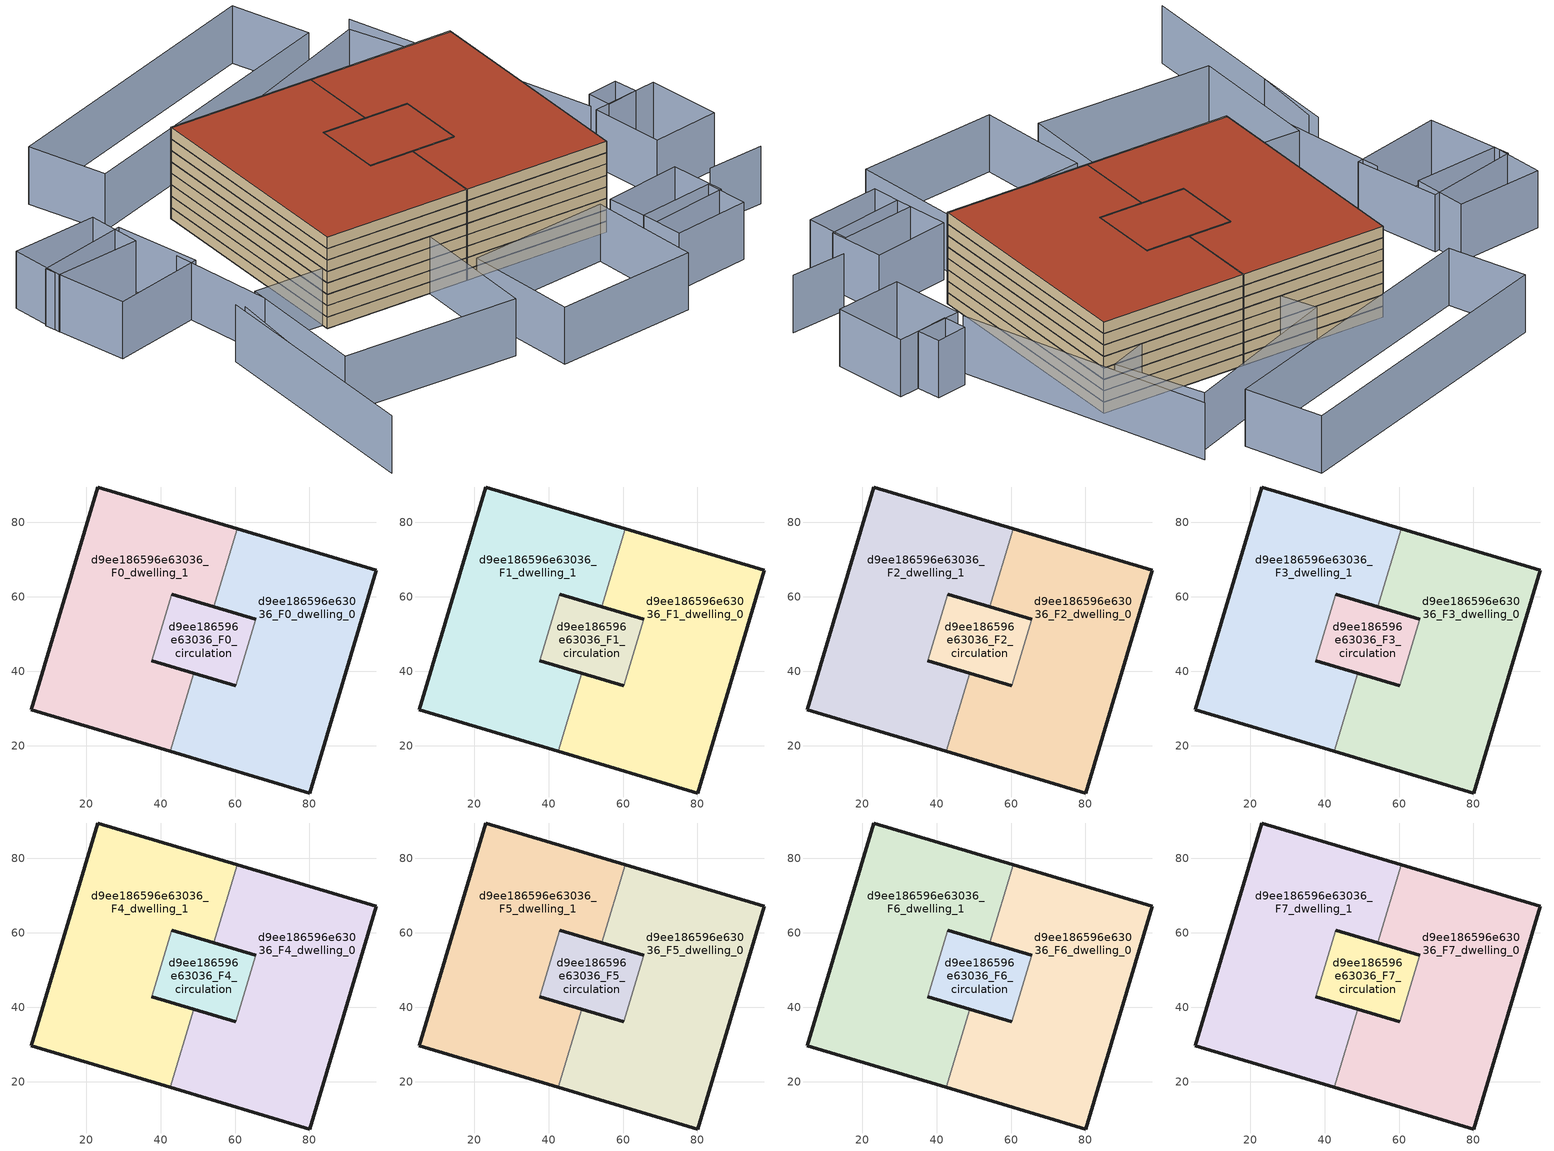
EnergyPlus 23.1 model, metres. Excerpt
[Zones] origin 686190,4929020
d9ee186596e63036_F0_dwelling_0
 floor ground (EU_floor_Construction): 80.04,7.3 97.93,67.14 60.54,78.32 54.28,57.38 65.5,54.02 60.13,36.07 48.91,39.43 42.65,18.48 z0
 wall outside (EU_wall_Construction): 48.91,39.43 60.13,36.07 / 65.5,54.02 54.28,57.38 / 60.54,78.32 97.93,67.14 80.04,7.3 42.65,18.48 z0:3
 wall to d9ee186596e63036_F0_dwelling_1 (EU_wall_Construction): 42.65,18.48 48.91,39.43 / 54.28,57.38 60.54,78.32 z0:3
 wall to d9ee186596e63036_F0_circulation (EU_wall_Construction): 60.13,36.07 65.5,54.02 z0:3
d9ee186596e63036_F0_dwelling_1
 floor ground (EU_floor_Construction): 42.65,18.48 48.91,39.43 37.69,42.78 43.06,60.73 54.28,57.38 60.54,78.32 23.15,89.5 5.26,29.66 z0
 wall outside (EU_wall_Construction): 54.28,57.38 43.06,60.73 / 37.69,42.78 48.91,39.43 / 42.65,18.48 5.26,29.66 23.15,89.5 60.54,78.32 z0:3
 wall to d9ee186596e63036_F0_circulation (EU_wall_Construction): 43.06,60.73 37.69,42.78 z0:3
d9ee186596e63036_F0_circulation
 floor ground (EU_floor_Construction): 60.13,36.07 65.5,54.02 43.06,60.73 37.69,42.78 z0
 wall outside (EU_wall_Construction): 60.13,36.07 37.69,42.78 / 43.06,60.73 65.5,54.02 z0:3
d9ee186596e63036_F1_dwelling_0
 floor to d9ee186596e63036_F0_dwelling_0 (EU_floor_Construction): 80.04,7.3 97.93,67.14 60.54,78.32 54.28,57.38 65.5,54.02 60.13,36.07 48.91,39.43 42.65,18.48 z3
 wall outside (EU_wall_Construction): 48.91,39.43 60.13,36.07 / 65.5,54.02 54.28,57.38 / 60.54,78.32 97.93,67.14 80.04,7.3 42.65,18.48 z3:6
 wall to d9ee186596e63036_F1_dwelling_1 (EU_wall_Construction): 42.65,18.48 48.91,39.43 / 54.28,57.38 60.54,78.32 z3:6
 wall to d9ee186596e63036_F1_circulation (EU_wall_Construction): 60.13,36.07 65.5,54.02 z3:6
d9ee186596e63036_F1_dwelling_1
 floor to d9ee186596e63036_F0_dwelling_1 (EU_floor_Construction): 42.65,18.48 48.91,39.43 37.69,42.78 43.06,60.73 54.28,57.38 60.54,78.32 23.15,89.5 5.26,29.66 z3
 wall outside (EU_wall_Construction): 54.28,57.38 43.06,60.73 / 37.69,42.78 48.91,39.43 / 42.65,18.48 5.26,29.66 23.15,89.5 60.54,78.32 z3:6
 wall to d9ee186596e63036_F1_circulation (EU_wall_Construction): 43.06,60.73 37.69,42.78 z3:6
d9ee186596e63036_F1_circulation
 floor to d9ee186596e63036_F0_circulation (EU_floor_Construction): 60.13,36.07 65.5,54.02 43.06,60.73 37.69,42.78 z3
 wall outside (EU_wall_Construction): 60.13,36.07 37.69,42.78 / 43.06,60.73 65.5,54.02 z3:6
d9ee186596e63036_F2_dwelling_0
 floor to d9ee186596e63036_F1_dwelling_0 (EU_floor_Construction): 80.04,7.3 97.93,67.14 60.54,78.32 54.28,57.38 65.5,54.02 60.13,36.07 48.91,39.43 42.65,18.48 z6
 wall outside (EU_wall_Construction): 48.91,39.43 60.13,36.07 / 65.5,54.02 54.28,57.38 / 60.54,78.32 97.93,67.14 80.04,7.3 42.65,18.48 z6:9
 wall to d9ee186596e63036_F2_dwelling_1 (EU_wall_Construction): 42.65,18.48 48.91,39.43 / 54.28,57.38 60.54,78.32 z6:9
 wall to d9ee186596e63036_F2_circulation (EU_wall_Construction): 60.13,36.07 65.5,54.02 z6:9
d9ee186596e63036_F2_dwelling_1
 floor to d9ee186596e63036_F1_dwelling_1 (EU_floor_Construction): 42.65,18.48 48.91,39.43 37.69,42.78 43.06,60.73 54.28,57.38 60.54,78.32 23.15,89.5 5.26,29.66 z6
 wall outside (EU_wall_Construction): 54.28,57.38 43.06,60.73 / 37.69,42.78 48.91,39.43 / 42.65,18.48 5.26,29.66 23.15,89.5 60.54,78.32 z6:9
 wall to d9ee186596e63036_F2_circulation (EU_wall_Construction): 43.06,60.73 37.69,42.78 z6:9
d9ee186596e63036_F2_circulation
 floor to d9ee186596e63036_F1_circulation (EU_floor_Construction): 60.13,36.07 65.5,54.02 43.06,60.73 37.69,42.78 z6
 wall outside (EU_wall_Construction): 60.13,36.07 37.69,42.78 / 43.06,60.73 65.5,54.02 z6:9
d9ee186596e63036_F3_dwelling_0
 floor to d9ee186596e63036_F2_dwelling_0 (EU_floor_Construction): 80.04,7.3 97.93,67.14 60.54,78.32 54.28,57.38 65.5,54.02 60.13,36.07 48.91,39.43 42.65,18.48 z9
 wall outside (EU_wall_Construction): 48.91,39.43 60.13,36.07 / 65.5,54.02 54.28,57.38 / 60.54,78.32 97.93,67.14 80.04,7.3 42.65,18.48 z9:12
 wall to d9ee186596e63036_F3_dwelling_1 (EU_wall_Construction): 42.65,18.48 48.91,39.43 / 54.28,57.38 60.54,78.32 z9:12
 wall to d9ee186596e63036_F3_circulation (EU_wall_Construction): 60.13,36.07 65.5,54.02 z9:12
d9ee186596e63036_F3_dwelling_1
 floor to d9ee186596e63036_F2_dwelling_1 (EU_floor_Construction): 42.65,18.48 48.91,39.43 37.69,42.78 43.06,60.73 54.28,57.38 60.54,78.32 23.15,89.5 5.26,29.66 z9
 wall outside (EU_wall_Construction): 54.28,57.38 43.06,60.73 / 37.69,42.78 48.91,39.43 / 42.65,18.48 5.26,29.66 23.15,89.5 60.54,78.32 z9:12
 wall to d9ee186596e63036_F3_circulation (EU_wall_Construction): 43.06,60.73 37.69,42.78 z9:12
d9ee186596e63036_F3_circulation
 floor to d9ee186596e63036_F2_circulation (EU_floor_Construction): 60.13,36.07 65.5,54.02 43.06,60.73 37.69,42.78 z9
 wall outside (EU_wall_Construction): 60.13,36.07 37.69,42.78 / 43.06,60.73 65.5,54.02 z9:12
d9ee186596e63036_F4_dwelling_0
 floor to d9ee186596e63036_F3_dwelling_0 (EU_floor_Construction): 80.04,7.3 97.93,67.14 60.54,78.32 54.28,57.38 65.5,54.02 60.13,36.07 48.91,39.43 42.65,18.48 z12
 wall outside (EU_wall_Construction): 48.91,39.43 60.13,36.07 / 65.5,54.02 54.28,57.38 / 60.54,78.32 97.93,67.14 80.04,7.3 42.65,18.48 z12:15
 wall to d9ee186596e63036_F4_dwelling_1 (EU_wall_Construction): 42.65,18.48 48.91,39.43 / 54.28,57.38 60.54,78.32 z12:15
 wall to d9ee186596e63036_F4_circulation (EU_wall_Construction): 60.13,36.07 65.5,54.02 z12:15
d9ee186596e63036_F4_dwelling_1
 floor to d9ee186596e63036_F3_dwelling_1 (EU_floor_Construction): 42.65,18.48 48.91,39.43 37.69,42.78 43.06,60.73 54.28,57.38 60.54,78.32 23.15,89.5 5.26,29.66 z12
 wall outside (EU_wall_Construction): 54.28,57.38 43.06,60.73 / 37.69,42.78 48.91,39.43 / 42.65,18.48 5.26,29.66 23.15,89.5 60.54,78.32 z12:15
 wall to d9ee186596e63036_F4_circulation (EU_wall_Construction): 43.06,60.73 37.69,42.78 z12:15
d9ee186596e63036_F4_circulation
 floor to d9ee186596e63036_F3_circulation (EU_floor_Construction): 60.13,36.07 65.5,54.02 43.06,60.73 37.69,42.78 z12
 wall outside (EU_wall_Construction): 60.13,36.07 37.69,42.78 / 43.06,60.73 65.5,54.02 z12:15
d9ee186596e63036_F5_dwelling_0
 floor to d9ee186596e63036_F4_dwelling_0 (EU_floor_Construction): 80.04,7.3 97.93,67.14 60.54,78.32 54.28,57.38 65.5,54.02 60.13,36.07 48.91,39.43 42.65,18.48 z15
 wall outside (EU_wall_Construction): 48.91,39.43 60.13,36.07 / 65.5,54.02 54.28,57.38 / 60.54,78.32 97.93,67.14 80.04,7.3 42.65,18.48 z15:18
 wall to d9ee186596e63036_F5_dwelling_1 (EU_wall_Construction): 42.65,18.48 48.91,39.43 / 54.28,57.38 60.54,78.32 z15:18
 wall to d9ee186596e63036_F5_circulation (EU_wall_Construction): 60.13,36.07 65.5,54.02 z15:18
d9ee186596e63036_F5_dwelling_1
 floor to d9ee186596e63036_F4_dwelling_1 (EU_floor_Construction): 42.65,18.48 48.91,39.43 37.69,42.78 43.06,60.73 54.28,57.38 60.54,78.32 23.15,89.5 5.26,29.66 z15
 wall outside (EU_wall_Construction): 54.28,57.38 43.06,60.73 / 37.69,42.78 48.91,39.43 / 42.65,18.48 5.26,29.66 23.15,89.5 60.54,78.32 z15:18
 wall to d9ee186596e63036_F5_circulation (EU_wall_Construction): 43.06,60.73 37.69,42.78 z15:18
d9ee186596e63036_F5_circulation
 floor to d9ee186596e63036_F4_circulation (EU_floor_Construction): 60.13,36.07 65.5,54.02 43.06,60.73 37.69,42.78 z15
 wall outside (EU_wall_Construction): 60.13,36.07 37.69,42.78 / 43.06,60.73 65.5,54.02 z15:18
d9ee186596e63036_F6_dwelling_0
 floor to d9ee186596e63036_F5_dwelling_0 (EU_floor_Construction): 80.04,7.3 97.93,67.14 60.54,78.32 54.28,57.38 65.5,54.02 60.13,36.07 48.91,39.43 42.65,18.48 z18
 wall outside (EU_wall_Construction): 48.91,39.43 60.13,36.07 / 65.5,54.02 54.28,57.38 / 60.54,78.32 97.93,67.14 80.04,7.3 42.65,18.48 z18:21
 wall to d9ee186596e63036_F6_dwelling_1 (EU_wall_Construction): 42.65,18.48 48.91,39.43 / 54.28,57.38 60.54,78.32 z18:21
 wall to d9ee186596e63036_F6_circulation (EU_wall_Construction): 60.13,36.07 65.5,54.02 z18:21
d9ee186596e63036_F6_dwelling_1
 floor to d9ee186596e63036_F5_dwelling_1 (EU_floor_Construction): 42.65,18.48 48.91,39.43 37.69,42.78 43.06,60.73 54.28,57.38 60.54,78.32 23.15,89.5 5.26,29.66 z18
 wall outside (EU_wall_Construction): 54.28,57.38 43.06,60.73 / 37.69,42.78 48.91,39.43 / 42.65,18.48 5.26,29.66 23.15,89.5 60.54,78.32 z18:21
 wall to d9ee186596e63036_F6_circulation (EU_wall_Construction): 43.06,60.73 37.69,42.78 z18:21
d9ee186596e63036_F6_circulation
 floor to d9ee186596e63036_F5_circulation (EU_floor_Construction): 60.13,36.07 65.5,54.02 43.06,60.73 37.69,42.78 z18
 wall outside (EU_wall_Construction): 60.13,36.07 37.69,42.78 / 43.06,60.73 65.5,54.02 z18:21
d9ee186596e63036_F7_dwelling_0
 floor to d9ee186596e63036_F6_dwelling_0 (EU_floor_Construction): 80.04,7.3 97.93,67.14 60.54,78.32 54.28,57.38 65.5,54.02 60.13,36.07 48.91,39.43 42.65,18.48 z21
 wall outside (EU_wall_Construction): 48.91,39.43 60.13,36.07 / 65.5,54.02 54.28,57.38 / 60.54,78.32 97.93,67.14 80.04,7.3 42.65,18.48 z21:24
 wall to d9ee186596e63036_F7_dwelling_1 (EU_wall_Construction): 42.65,18.48 48.91,39.43 / 54.28,57.38 60.54,78.32 z21:24
 wall to d9ee186596e63036_F7_circulation (EU_wall_Construction): 60.13,36.07 65.5,54.02 z21:24
 roof outside (EU_roof_Construction): 97.93,67.14 80.04,7.3 42.65,18.48 48.91,39.43 60.13,36.07 65.5,54.02 54.28,57.38 60.54,78.32 z24
d9ee186596e63036_F7_dwelling_1
 floor to d9ee186596e63036_F6_dwelling_1 (EU_floor_Construction): 42.65,18.48 48.91,39.43 37.69,42.78 43.06,60.73 54.28,57.38 60.54,78.32 23.15,89.5 5.26,29.66 z21
 wall outside (EU_wall_Construction): 54.28,57.38 43.06,60.73 / 37.69,42.78 48.91,39.43 / 42.65,18.48 5.26,29.66 23.15,89.5 60.54,78.32 z21:24
 wall to d9ee186596e63036_F7_circulation (EU_wall_Construction): 43.06,60.73 37.69,42.78 z21:24
 roof outside (EU_roof_Construction): 60.54,78.32 54.28,57.38 43.06,60.73 37.69,42.78 48.91,39.43 42.65,18.48 5.26,29.66 23.15,89.5 z24
d9ee186596e63036_F7_circulation
 floor to d9ee186596e63036_F6_circulation (EU_floor_Construction): 60.13,36.07 65.5,54.02 43.06,60.73 37.69,42.78 z21
 wall outside (EU_wall_Construction): 60.13,36.07 37.69,42.78 / 43.06,60.73 65.5,54.02 z21:24
 roof outside (EU_roof_Construction): 65.5,54.02 60.13,36.07 37.69,42.78 43.06,60.73 z24
shading: 97.35,-9.2 112.43,-11.92 / -19.13,34.2 -26.08,15.81 / -10.32,61.28 -13.26,33.27 / -19.75,36.46 -38.1,-23.45 / 102.91,30.17 100.26,98.46 / 70.73,-10.78 91.17,-13.41 / 91.17,-13.41 89.69,-24.93 / 89.69,-24.93 69.25,-22.31 / 69.25,-22.31 70.73,-10.78 / 63.48,-29.57 26.11,-23.07 / 26.11,-23.07 31.29,6.7 / 31.29,6.7 68.66,0.2 / 68.66,0.2 63.48,-29.57 / 71.87,-0.08 92.85,-2.29 / 92.85,-2.29 91.29,-17.11 / 91.29,-17.11 70.31,-14.91 / 70.31,-14.91 71.87,-0.08 / 22.24,-11.95 -22.9,2.07 / -22.9,2.07 -12.04,37.04 / -12.04,37.04 33.11,23.02 / 33.11,23.02 22.24,-11.95 / -34.62,57.71 -33.53,81.04 / -33.53,81.04 -8.08,79.86 / -8.08,79.86 -9.17,56.53 / -9.17,56.53 -34.62,57.71 / 118.09,6.08 99.95,8.38 / 99.95,8.38 102.46,28.17 / 102.46,28.17 120.6,25.87 / 120.6,25.87 118.09,6.08 / 114.97,26.58 106.34,27.45 / 106.34,27.45 106.98,33.84 / 106.98,33.84 115.61,32.97 / 115.61,32.97 114.97,26.58 / 49.71,91.06 96.68,95.66 / 96.68,95.66 99.07,71.27 / 99.07,71.27 52.1,66.67 / 52.1,66.67 49.71,91.06 / 8.32,119.11 88.55,123.27 / 88.55,123.27 89.66,101.93 / 89.66,101.93 9.42,97.77 / 9.42,97.77 8.32,119.11 / -8.25,87.33 -10.73,72.85 / -10.73,72.85 -33.91,76.82 / -33.91,76.82 -31.43,91.3 / -31.43,91.3 -8.25,87.33 z0:15
[Building]
EU S2 Campaign: North Axis=0; Terrain=City; Solar Distribution=FullExterior
[Site:Location]
Bologna: Latitude=44.5; Longitude=11.25; Time Zone=1; Elevation=37
[SizingPeriod:WeatherFileDays]
AnnualSizingPeriod: Begin Month=1; Begin Day of Month=1; End Month=12; End Day of Month=31; Day of Week for Start Day=Monday; Use Weather File Daylight Saving Period=No; Use Weather File Rain and Snow Indicators=No
[MATERIAL]
EU_InternalMass_Material: Roughness=MediumRough; Thickness=0.1; Conductivity=1; Density=1800; Specific Heat=900; Thermal Absorptance=0.9; Solar Absorptance=0.7; Visible Absorptance=0.7
[MATERIAL:NOMASS] Roughness=MediumRough; Thermal Absorptance=0.9; Solar Absorptance=0.7; Visible Absorptance=0.7
Name | Thermal Resistance
EU_wall_NoMass | 0.905828
EU_roof_NoMass | 0.37593
EU_floor_NoMass | 0.67114
[CONSTRUCTION]
EU_wall_Construction: EU_wall_NoMass
EU_roof_Construction: EU_roof_NoMass
EU_floor_Construction: EU_floor_NoMass
EU_InternalMass_Construction: EU_InternalMass_Material
[ZONE] Type=1; Multiplier=1; Ceiling Height=autocalculate; Floor Area=autocalculate; Part of Total Floor Area=Yes
Name | Volume
d9ee186596e63036_F0_dwelling_0; d9ee186596e63036_F1_dwelling_0; d9ee186596e63036_F2_dwelling_0; d9ee186596e63036_F3_dwelling_0; d9ee186596e63036_F4_dwelling_0; d9ee186596e63036_F5_dwelling_0; d9ee186596e63036_F6_dwelling_0; d9ee186596e63036_F7_dwelling_0 | 6653.83
d9ee186596e63036_F0_dwelling_1; d9ee186596e63036_F1_dwelling_1; d9ee186596e63036_F2_dwelling_1; d9ee186596e63036_F3_dwelling_1; d9ee186596e63036_F4_dwelling_1; d9ee186596e63036_F5_dwelling_1; d9ee186596e63036_F6_dwelling_1; d9ee186596e63036_F7_dwelling_1 | 6653.89
d9ee186596e63036_F0_circulation; d9ee186596e63036_F1_circulation; d9ee186596e63036_F2_circulation; d9ee186596e63036_F3_circulation; d9ee186596e63036_F4_circulation; d9ee186596e63036_F5_circulation; d9ee186596e63036_F6_circulation; d9ee186596e63036_F7_circulation | 1316.18
[INTERNALMASS] Construction=EU_InternalMass_Construction; Surface Area=2217.96
Name | Zone or ZoneList
d9ee186596e63036_F0_dwelling_0_EU_InternalMass | d9ee186596e63036_F0_dwelling_0
d9ee186596e63036_F0_dwelling_1_EU_InternalMass | d9ee186596e63036_F0_dwelling_1
d9ee186596e63036_F1_dwelling_0_EU_InternalMass | d9ee186596e63036_F1_dwelling_0
d9ee186596e63036_F1_dwelling_1_EU_InternalMass | d9ee186596e63036_F1_dwelling_1
d9ee186596e63036_F2_dwelling_0_EU_InternalMass | d9ee186596e63036_F2_dwelling_0
d9ee186596e63036_F2_dwelling_1_EU_InternalMass | d9ee186596e63036_F2_dwelling_1
d9ee186596e63036_F3_dwelling_0_EU_InternalMass | d9ee186596e63036_F3_dwelling_0
d9ee186596e63036_F3_dwelling_1_EU_InternalMass | d9ee186596e63036_F3_dwelling_1
d9ee186596e63036_F4_dwelling_0_EU_InternalMass | d9ee186596e63036_F4_dwelling_0
d9ee186596e63036_F4_dwelling_1_EU_InternalMass | d9ee186596e63036_F4_dwelling_1
d9ee186596e63036_F5_dwelling_0_EU_InternalMass | d9ee186596e63036_F5_dwelling_0
d9ee186596e63036_F5_dwelling_1_EU_InternalMass | d9ee186596e63036_F5_dwelling_1
d9ee186596e63036_F6_dwelling_0_EU_InternalMass | d9ee186596e63036_F6_dwelling_0
d9ee186596e63036_F6_dwelling_1_EU_InternalMass | d9ee186596e63036_F6_dwelling_1
d9ee186596e63036_F7_dwelling_0_EU_InternalMass | d9ee186596e63036_F7_dwelling_0
d9ee186596e63036_F7_dwelling_1_EU_InternalMass | d9ee186596e63036_F7_dwelling_1
[OTHEREQUIPMENT] Fuel Type=Electricity; Design Level Calculation Method=Watts/Area; Power per Zone Floor Area=1; Fraction Latent=0; Fraction Radiant=0; Fraction Lost=0; Carbon Dioxide Generation Rate=0; EndUse Subcategory=EU_Step8_InternalGains
Name | Zone or ZoneList or Space or SpaceList | Schedule
EU_Step8_InternalGain_d9ee186596e63036_F0_dwelling_0_f000 | d9ee186596e63036_F0_dwelling_0 | EU_Step8_GainSchedule_d9ee186596e63036_F0_dwelling_0_f000
EU_Step8_InternalGain_d9ee186596e63036_F0_dwelling_1_f000 | d9ee186596e63036_F0_dwelling_1 | EU_Step8_GainSchedule_d9ee186596e63036_F0_dwelling_1_f000
EU_Step8_InternalGain_d9ee186596e63036_F1_dwelling_0_f000 | d9ee186596e63036_F1_dwelling_0 | EU_Step8_GainSchedule_d9ee186596e63036_F1_dwelling_0_f000
EU_Step8_InternalGain_d9ee186596e63036_F1_dwelling_1_f000 | d9ee186596e63036_F1_dwelling_1 | EU_Step8_GainSchedule_d9ee186596e63036_F1_dwelling_1_f000
EU_Step8_InternalGain_d9ee186596e63036_F2_dwelling_0_f000 | d9ee186596e63036_F2_dwelling_0 | EU_Step8_GainSchedule_d9ee186596e63036_F2_dwelling_0_f000
EU_Step8_InternalGain_d9ee186596e63036_F2_dwelling_1_f000 | d9ee186596e63036_F2_dwelling_1 | EU_Step8_GainSchedule_d9ee186596e63036_F2_dwelling_1_f000
EU_Step8_InternalGain_d9ee186596e63036_F3_dwelling_0_f000 | d9ee186596e63036_F3_dwelling_0 | EU_Step8_GainSchedule_d9ee186596e63036_F3_dwelling_0_f000
EU_Step8_InternalGain_d9ee186596e63036_F3_dwelling_1_f000 | d9ee186596e63036_F3_dwelling_1 | EU_Step8_GainSchedule_d9ee186596e63036_F3_dwelling_1_f000
EU_Step8_InternalGain_d9ee186596e63036_F4_dwelling_0_f000 | d9ee186596e63036_F4_dwelling_0 | EU_Step8_GainSchedule_d9ee186596e63036_F4_dwelling_0_f000
EU_Step8_InternalGain_d9ee186596e63036_F4_dwelling_1_f000 | d9ee186596e63036_F4_dwelling_1 | EU_Step8_GainSchedule_d9ee186596e63036_F4_dwelling_1_f000
EU_Step8_InternalGain_d9ee186596e63036_F5_dwelling_0_f000 | d9ee186596e63036_F5_dwelling_0 | EU_Step8_GainSchedule_d9ee186596e63036_F5_dwelling_0_f000
EU_Step8_InternalGain_d9ee186596e63036_F5_dwelling_1_f000 | d9ee186596e63036_F5_dwelling_1 | EU_Step8_GainSchedule_d9ee186596e63036_F5_dwelling_1_f000
EU_Step8_InternalGain_d9ee186596e63036_F6_dwelling_0_f000 | d9ee186596e63036_F6_dwelling_0 | EU_Step8_GainSchedule_d9ee186596e63036_F6_dwelling_0_f000
EU_Step8_InternalGain_d9ee186596e63036_F6_dwelling_1_f000 | d9ee186596e63036_F6_dwelling_1 | EU_Step8_GainSchedule_d9ee186596e63036_F6_dwelling_1_f000
EU_Step8_InternalGain_d9ee186596e63036_F7_dwelling_0_f000 | d9ee186596e63036_F7_dwelling_0 | EU_Step8_GainSchedule_d9ee186596e63036_F7_dwelling_0_f000
EU_Step8_InternalGain_d9ee186596e63036_F7_dwelling_1_f000 | d9ee186596e63036_F7_dwelling_1 | EU_Step8_GainSchedule_d9ee186596e63036_F7_dwelling_1_f000
[ZONEINFILTRATION:DESIGNFLOWRATE] Schedule=EU_AlwaysOn; Design Flow Rate Calculation Method=Flow/Area; Flow Rate per Floor Area=0.0005; Constant Term Coefficient=1; Temperature Term Coefficient=0; Velocity Term Coefficient=0; Velocity Squared Term Coefficient=0
Name | Zone or ZoneList or Space or SpaceList
EU_Circulation_Infiltration_d9ee186596e63036_F0_circulation | d9ee186596e63036_F0_circulation
EU_Circulation_Infiltration_d9ee186596e63036_F1_circulation | d9ee186596e63036_F1_circulation
EU_Circulation_Infiltration_d9ee186596e63036_F2_circulation | d9ee186596e63036_F2_circulation
EU_Circulation_Infiltration_d9ee186596e63036_F3_circulation | d9ee186596e63036_F3_circulation
EU_Circulation_Infiltration_d9ee186596e63036_F4_circulation | d9ee186596e63036_F4_circulation
EU_Circulation_Infiltration_d9ee186596e63036_F5_circulation | d9ee186596e63036_F5_circulation
EU_Circulation_Infiltration_d9ee186596e63036_F6_circulation | d9ee186596e63036_F6_circulation
EU_Circulation_Infiltration_d9ee186596e63036_F7_circulation | d9ee186596e63036_F7_circulation
[ZONEVENTILATION:DESIGNFLOWRATE] Schedule=EU_AlwaysOn; Design Flow Rate Calculation Method=AirChanges/Hour; Air Changes per Hour=0.73129; Ventilation Type=Natural; Fan Pressure Rise=0; Fan Total Efficiency=1; Constant Term Coefficient=1; Temperature Term Coefficient=0; Velocity Term Coefficient=0; Velocity Squared Term Coefficient=0; Minimum Indoor Temperature=-100; Maximum Indoor Temperature=100; Delta Temperature=-100; Minimum Outdoor Temperature=-100; Maximum Outdoor Temperature=100; Maximum Wind Speed=40
Name | Zone or ZoneList or Space or SpaceList
EU_ConstantAir_d9ee186596e63036_F0_dwelling_0 | d9ee186596e63036_F0_dwelling_0
EU_ConstantAir_d9ee186596e63036_F0_dwelling_1 | d9ee186596e63036_F0_dwelling_1
EU_ConstantAir_d9ee186596e63036_F1_dwelling_0 | d9ee186596e63036_F1_dwelling_0
EU_ConstantAir_d9ee186596e63036_F1_dwelling_1 | d9ee186596e63036_F1_dwelling_1
EU_ConstantAir_d9ee186596e63036_F2_dwelling_0 | d9ee186596e63036_F2_dwelling_0
EU_ConstantAir_d9ee186596e63036_F2_dwelling_1 | d9ee186596e63036_F2_dwelling_1
EU_ConstantAir_d9ee186596e63036_F3_dwelling_0 | d9ee186596e63036_F3_dwelling_0
EU_ConstantAir_d9ee186596e63036_F3_dwelling_1 | d9ee186596e63036_F3_dwelling_1
EU_ConstantAir_d9ee186596e63036_F4_dwelling_0 | d9ee186596e63036_F4_dwelling_0
EU_ConstantAir_d9ee186596e63036_F4_dwelling_1 | d9ee186596e63036_F4_dwelling_1
EU_ConstantAir_d9ee186596e63036_F5_dwelling_0 | d9ee186596e63036_F5_dwelling_0
EU_ConstantAir_d9ee186596e63036_F5_dwelling_1 | d9ee186596e63036_F5_dwelling_1
EU_ConstantAir_d9ee186596e63036_F6_dwelling_0 | d9ee186596e63036_F6_dwelling_0
EU_ConstantAir_d9ee186596e63036_F6_dwelling_1 | d9ee186596e63036_F6_dwelling_1
EU_ConstantAir_d9ee186596e63036_F7_dwelling_0 | d9ee186596e63036_F7_dwelling_0
EU_ConstantAir_d9ee186596e63036_F7_dwelling_1 | d9ee186596e63036_F7_dwelling_1
[HVACTEMPLATE:THERMOSTAT] Constant Heating Setpoint=20; Constant Cooling Setpoint=50
EU_HeatOnly_d9ee186596e63036_F0_dwelling_0; EU_HeatOnly_d9ee186596e63036_F0_dwelling_1; EU_HeatOnly_d9ee186596e63036_F1_dwelling_0; EU_HeatOnly_d9ee186596e63036_F1_dwelling_1; EU_HeatOnly_d9ee186596e63036_F2_dwelling_0; EU_HeatOnly_d9ee186596e63036_F2_dwelling_1; EU_HeatOnly_d9ee186596e63036_F3_dwelling_0; EU_HeatOnly_d9ee186596e63036_F3_dwelling_1; EU_HeatOnly_d9ee186596e63036_F4_dwelling_0; EU_HeatOnly_d9ee186596e63036_F4_dwelling_1; EU_HeatOnly_d9ee186596e63036_F5_dwelling_0; EU_HeatOnly_d9ee186596e63036_F5_dwelling_1; EU_HeatOnly_d9ee186596e63036_F6_dwelling_0; EU_HeatOnly_d9ee186596e63036_F6_dwelling_1; EU_HeatOnly_d9ee186596e63036_F7_dwelling_0; EU_HeatOnly_d9ee186596e63036_F7_dwelling_1
[HVACTEMPLATE:ZONE:IDEALLOADSAIRSYSTEM] System Availability Schedule=EU_AlwaysOn; Maximum Heating Supply Air Temperature=50; Minimum Cooling Supply Air Temperature=13; Maximum Heating Supply Air Humidity Ratio=0.0156; Minimum Cooling Supply Air Humidity Ratio=0.0077; Heating Limit=NoLimit; Cooling Limit=NoLimit; Heating Availability Schedule=EU_AlwaysOn; Cooling Availability Schedule=EU_CoolingOff; Dehumidification Control Type=ConstantSensibleHeatRatio; Cooling Sensible Heat Ratio=0.7; Dehumidification Setpoint=60; Humidification Control Type=None; Humidification Setpoint=30; Outdoor Air Method=None; Outdoor Air Flow Rate per Person=0.00944; Outdoor Air Flow Rate per Zone Floor Area=0; Outdoor Air Flow Rate per Zone=0; Demand Controlled Ventilation Type=None; Outdoor Air Economizer Type=NoEconomizer; Heat Recovery Type=None; Sensible Heat Recovery Effectiveness=0.7; Latent Heat Recovery Effectiveness=0.65
Name | Template Thermostat
d9ee186596e63036_F0_dwelling_0 | EU_HeatOnly_d9ee186596e63036_F0_dwelling_0
d9ee186596e63036_F0_dwelling_1 | EU_HeatOnly_d9ee186596e63036_F0_dwelling_1
d9ee186596e63036_F1_dwelling_0 | EU_HeatOnly_d9ee186596e63036_F1_dwelling_0
d9ee186596e63036_F1_dwelling_1 | EU_HeatOnly_d9ee186596e63036_F1_dwelling_1
d9ee186596e63036_F2_dwelling_0 | EU_HeatOnly_d9ee186596e63036_F2_dwelling_0
d9ee186596e63036_F2_dwelling_1 | EU_HeatOnly_d9ee186596e63036_F2_dwelling_1
d9ee186596e63036_F3_dwelling_0 | EU_HeatOnly_d9ee186596e63036_F3_dwelling_0
d9ee186596e63036_F3_dwelling_1 | EU_HeatOnly_d9ee186596e63036_F3_dwelling_1
d9ee186596e63036_F4_dwelling_0 | EU_HeatOnly_d9ee186596e63036_F4_dwelling_0
d9ee186596e63036_F4_dwelling_1 | EU_HeatOnly_d9ee186596e63036_F4_dwelling_1
d9ee186596e63036_F5_dwelling_0 | EU_HeatOnly_d9ee186596e63036_F5_dwelling_0
d9ee186596e63036_F5_dwelling_1 | EU_HeatOnly_d9ee186596e63036_F5_dwelling_1
d9ee186596e63036_F6_dwelling_0 | EU_HeatOnly_d9ee186596e63036_F6_dwelling_0
d9ee186596e63036_F6_dwelling_1 | EU_HeatOnly_d9ee186596e63036_F6_dwelling_1
d9ee186596e63036_F7_dwelling_0 | EU_HeatOnly_d9ee186596e63036_F7_dwelling_0
d9ee186596e63036_F7_dwelling_1 | EU_HeatOnly_d9ee186596e63036_F7_dwelling_1
[SIZING:ZONE] Zone Cooling Design Supply Air Temperature Input Method=SupplyAirTemperature; Zone Cooling Design Supply Air Temperature=13; Zone Heating Design Supply Air Temperature Input Method=SupplyAirTemperature; Zone Heating Design Supply Air Temperature=50; Zone Cooling Design Supply Air Humidity Ratio=0.008; Zone Heating Design Supply Air Humidity Ratio=0.008; Cooling Design Air Flow Method=DesignDay; Cooling Design Air Flow Rate=0; Cooling Minimum Air Flow per Zone Floor Area=0.000762; Cooling Minimum Air Flow=0; Cooling Minimum Air Flow Fraction=0.2; Heating Design Air Flow Method=DesignDay; Heating Design Air Flow Rate=0; Heating Maximum Air Flow per Zone Floor Area=0.002032; Heating Maximum Air Flow=0.141576; Heating Maximum Air Flow Fraction=0.3; Account for Dedicated Outdoor Air System=No; Dedicated Outdoor Air System Control Strategy=NeutralSupplyAir; Dedicated Outdoor Air Low Setpoint Temperature for Design=autosize; Dedicated Outdoor Air High Setpoint Temperature for Design=autosize; Zone Load Sizing Method=Sensible Load Only No Latent Load; Zone Latent Cooling Design Supply Air Humidity Ratio Input Method=HumidityRatioDifference; Zone Cooling Design Supply Air Humidity Ratio Difference=0.005; Zone Latent Heating Design Supply Air Humidity Ratio Input Method=HumidityRatioDifference; Zone Humidification Design Supply Air Humidity Ratio Difference=0.005
d9ee186596e63036_F0_dwelling_0; d9ee186596e63036_F0_dwelling_1; d9ee186596e63036_F1_dwelling_0; d9ee186596e63036_F1_dwelling_1; d9ee186596e63036_F2_dwelling_0; d9ee186596e63036_F2_dwelling_1; d9ee186596e63036_F3_dwelling_0; d9ee186596e63036_F3_dwelling_1; d9ee186596e63036_F4_dwelling_0; d9ee186596e63036_F4_dwelling_1; d9ee186596e63036_F5_dwelling_0; d9ee186596e63036_F5_dwelling_1; d9ee186596e63036_F6_dwelling_0; d9ee186596e63036_F6_dwelling_1; d9ee186596e63036_F7_dwelling_0; d9ee186596e63036_F7_dwelling_1
[SCHEDULE:CONSTANT]
Name | Hourly Value
EU_AlwaysOn | 1
EU_CoolingOff | 0
[SCHEDULE:FILE] Column Number=1; Rows to Skip at Top=0; Number of Hours of Data=8760; Column Separator=Comma; Interpolate to Timestep=No; Minutes per Item=60; Adjust Schedule for Daylight Savings=Yes
Name | File
EU_Step8_GainSchedule_d9ee186596e63036_F0_dwelling_0_f000 | ../../schedules/d9ee186596e63036/d9ee186596e63036_F0_dwelling_0_f000_gain.csv
EU_Step8_GainSchedule_d9ee186596e63036_F0_dwelling_1_f000 | ../../schedules/d9ee186596e63036/d9ee186596e63036_F0_dwelling_1_f000_gain.csv
EU_Step8_GainSchedule_d9ee186596e63036_F1_dwelling_0_f000 | ../../schedules/d9ee186596e63036/d9ee186596e63036_F1_dwelling_0_f000_gain.csv
EU_Step8_GainSchedule_d9ee186596e63036_F1_dwelling_1_f000 | ../../schedules/d9ee186596e63036/d9ee186596e63036_F1_dwelling_1_f000_gain.csv
EU_Step8_GainSchedule_d9ee186596e63036_F2_dwelling_0_f000 | ../../schedules/d9ee186596e63036/d9ee186596e63036_F2_dwelling_0_f000_gain.csv
EU_Step8_GainSchedule_d9ee186596e63036_F2_dwelling_1_f000 | ../../schedules/d9ee186596e63036/d9ee186596e63036_F2_dwelling_1_f000_gain.csv
EU_Step8_GainSchedule_d9ee186596e63036_F3_dwelling_0_f000 | ../../schedules/d9ee186596e63036/d9ee186596e63036_F3_dwelling_0_f000_gain.csv
EU_Step8_GainSchedule_d9ee186596e63036_F3_dwelling_1_f000 | ../../schedules/d9ee186596e63036/d9ee186596e63036_F3_dwelling_1_f000_gain.csv
EU_Step8_GainSchedule_d9ee186596e63036_F4_dwelling_0_f000 | ../../schedules/d9ee186596e63036/d9ee186596e63036_F4_dwelling_0_f000_gain.csv
EU_Step8_GainSchedule_d9ee186596e63036_F4_dwelling_1_f000 | ../../schedules/d9ee186596e63036/d9ee186596e63036_F4_dwelling_1_f000_gain.csv
EU_Step8_GainSchedule_d9ee186596e63036_F5_dwelling_0_f000 | ../../schedules/d9ee186596e63036/d9ee186596e63036_F5_dwelling_0_f000_gain.csv
EU_Step8_GainSchedule_d9ee186596e63036_F5_dwelling_1_f000 | ../../schedules/d9ee186596e63036/d9ee186596e63036_F5_dwelling_1_f000_gain.csv
EU_Step8_GainSchedule_d9ee186596e63036_F6_dwelling_0_f000 | ../../schedules/d9ee186596e63036/d9ee186596e63036_F6_dwelling_0_f000_gain.csv
EU_Step8_GainSchedule_d9ee186596e63036_F6_dwelling_1_f000 | ../../schedules/d9ee186596e63036/d9ee186596e63036_F6_dwelling_1_f000_gain.csv
EU_Step8_GainSchedule_d9ee186596e63036_F7_dwelling_0_f000 | ../../schedules/d9ee186596e63036/d9ee186596e63036_F7_dwelling_0_f000_gain.csv
EU_Step8_GainSchedule_d9ee186596e63036_F7_dwelling_1_f000 | ../../schedules/d9ee186596e63036/d9ee186596e63036_F7_dwelling_1_f000_gain.csv
